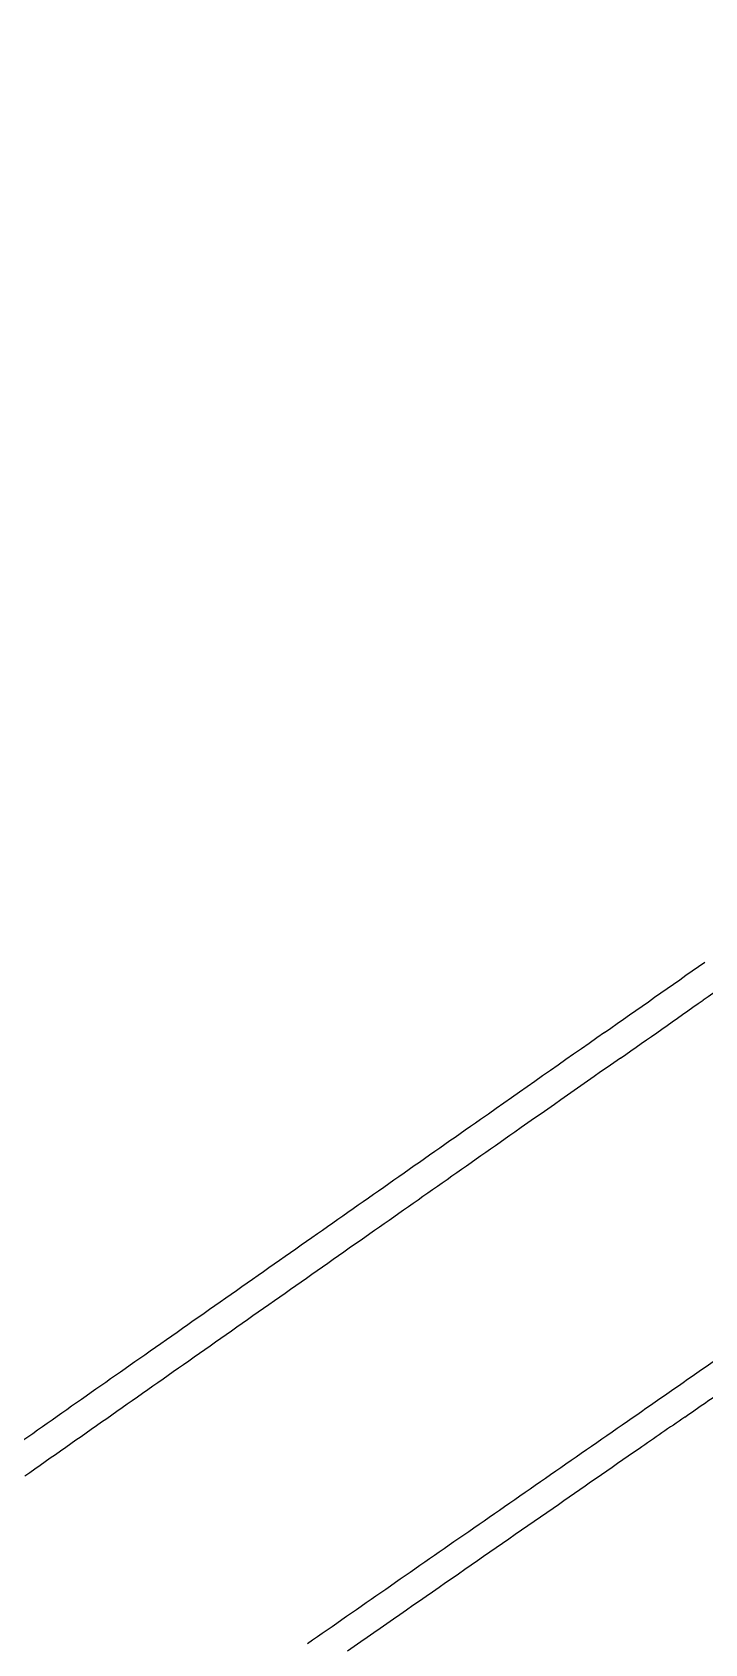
# Model space of a CAD drawing. Header units: metres. Extents: x 26.3 to 44.2, y 14.4 to 19.6.
# Drawn here: x 27.7541 to 27.8167, y 18.9583 to 19.1082 of the extents above; entities that cross this region are included whole.
import ezdxf

# ---------------------------------------------------------------- set-up
doc = ezdxf.new("R2010")
doc.units = ezdxf.units.M
doc.header["$MEASUREMENT"] = 0
doc.layers.add('Suspensions', color=6, linetype='Continuous')

msp = doc.modelspace()

# ---------------------------------------------------------------- linework, layer by layer
at = {"layer": 'Suspensions'}
for points in [[(27.97766, 19.10023, -0.000005), (27.96321, 19.09008, -0.000212)], [(27.89337, 19.04116, -0.000009), (27.8789, 19.03106, -0.061218)]]:
    msp.add_lwpolyline(points, format="xyb", dxfattribs=at)
for centre, radius, start, end in [((25.94474, 21.67625), 3.251, 305.15263, 305.30756), ((23.6294, 24.97252), 7.27637, 305.042232, 305.131842), ((25.36984, 22.49266), 4.24952, 305.02582, 305.15256), ((52.16811, -15.72115), 42.42707, 125.042197, 125.061219), ((37.82604, 4.72037), 17.45328, 125.025756, 125.065175), ((99.75481, -83.52776), 125.26565, 125.0611997, 125.0696795), ((72.08731, -44.09154), 77.08915, 125.0651642, 125.0782277), ((103.90665, -89.44204), 132.49175, 125.0696389, 125.0781187), ((76.85025, -50.87391), 85.37686, 125.0782623, 125.0913257), ((66.42822, -36.55395), 67.64105, 124.8013477, 124.8155571), ((78.64484, -53.46915), 88.53487, 125.0780383, 125.0894975), ((68.96578, -39.65185), 71.66192, 125.0913206, 125.1062175), ((26.63091, 20.69023), 2.08054, 304.68272, 304.8113), ((70.46766, -42.36263), 74.71621, 124.8155406, 124.82975), ((29.68607, 16.27517), 3.28851, 124.68271, 124.77278), ((47.92857, -9.99904), 35.27481, 124.772721, 124.788535), ((49.52097, -12.29128), 38.06589, 124.788446, 124.805634), ((63.34433, -32.12485), 62.24409, 124.8297463, 124.8460183), ((53.00777, -17.30715), 44.17463, 124.805573, 124.820928)]:
    msp.add_arc(centre, radius, start, end, dxfattribs=at)

doc.saveas('drawing.dxf')
